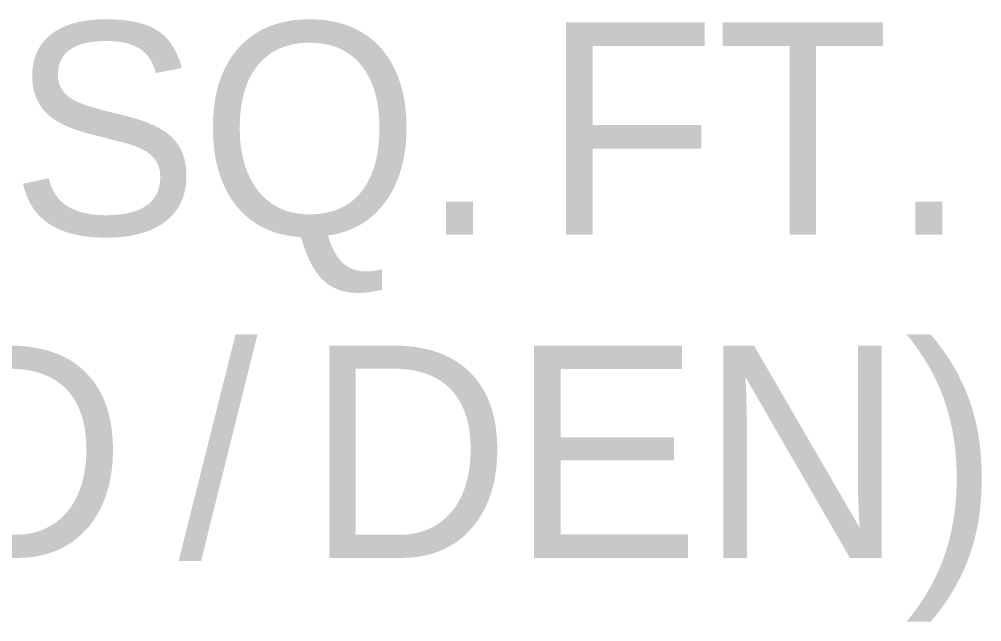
# Model space of a CAD drawing. Header units: feet. Extents: x -84 to 198, y -22 to 181.
# Drawn here: x 95.23 to 102.7, y 29.4 to 34.08 of the extents above; entities that cross this region are included whole.
import ezdxf
from ezdxf.enums import TextEntityAlignment as Align

# ---------------------------------------------------------------- set-up
doc = ezdxf.new("R2010")
doc.units = ezdxf.units.FT
doc.layers.add('A-TEXTO-PDF', color=3, linetype='CONTINUOUS')

msp = doc.modelspace()

# ---------------------------------------------------------------- texts
at = {"layer": 'A-TEXTO-PDF'}
for s, p in [('SQ.', (97.0525, 32.4052)), ('FT.', (100.9402, 32.4052)), ('/', (96.7694, 29.8985)), ('DEN)', (100.1417, 29.8985)), ('BED', (93.7963, 29.8985))]:
    msp.add_text(s, height=1.646, dxfattribs=at).set_placement(p, align=Align.CENTER)

doc.saveas('drawing.dxf')
